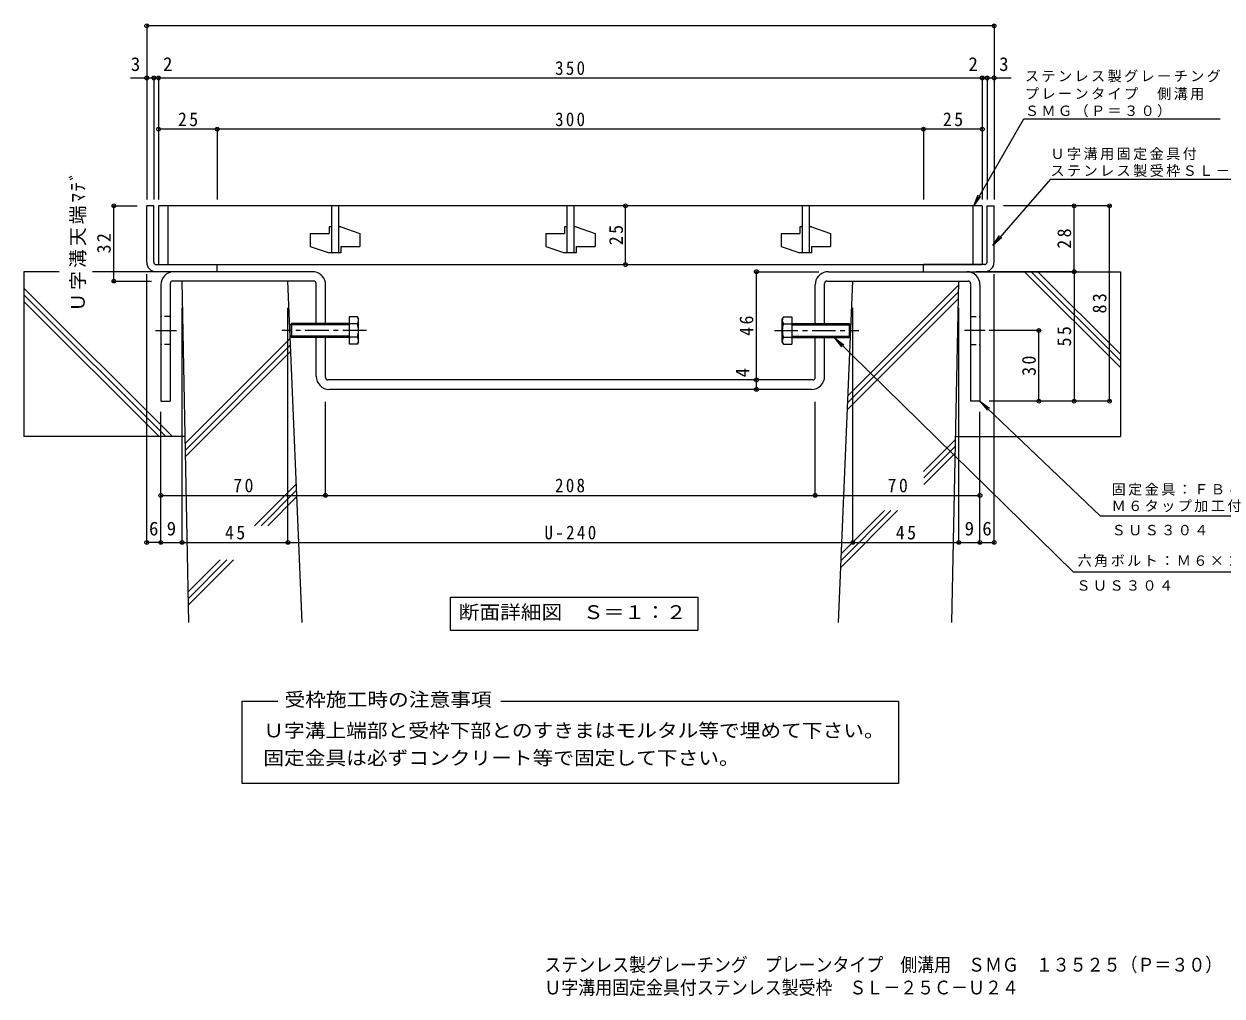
# Model space of a CAD drawing. Units: millimetres, scale not verified. Extents: x -315 to 2695, y -388 to 312.
# Drawn here: x -315 to 194, y -388 to 25 of the extents above; entities that cross this region are included whole.
import ezdxf
from ezdxf.enums import TextEntityAlignment as Align

# ---------------------------------------------------------------- set-up
doc = ezdxf.new("R2010")
doc.units = ezdxf.units.MM
doc.header["$LTSCALE"] = 2
doc.header["$PDMODE"] = 32
doc.header["$PDSIZE"] = 1.6
doc.linetypes.add('CHAIN1', pattern=[8, 5, -1, 1, -1])
doc.linetypes.add('DASHED1', pattern=[1.8, 1.2, -0.6])
doc.layers.add('D-0', color=2, linetype='Continuous')
for name, color, linetype, lineweight in [('D-1', 2, 'Continuous', 9), ('D-2', 3, 'Continuous', 9), ('D-4', 7, 'Continuous', 9), ('D-5', 7, 'Continuous', 9), ('D-6', 6, 'Continuous', 9), ('D-8', 3, 'Continuous', 9), ('D-A', 2, 'Continuous', 9)]:
    doc.layers.add(name, color=color, linetype=linetype, lineweight=lineweight)
doc.styles.add('ＭＳ ゴシック', font='')
doc.styles.get('ＭＳ ゴシック').set_extended_font_data('MS Gothic')

msp = doc.modelspace()

# ---------------------------------------------------------------- linework, layer by layer
at = {"layer": 'D-1'}
for p, q in [((-262.738, -76.463), (-262.738, -52.463)), ((-259.738, -52.463), (-262.738, -52.463)), ((-259.738, -76.463), (-259.738, -52.463)), ((94.262, -76.463), (94.262, -52.463)), ((94.262, -52.463), (97.262, -52.463)), ((97.262, -76.463), (97.262, -52.463)), ((-258.738, -80.463), (-259.738, -80.463)), ((-258.738, -77.463), (-232.738, -77.463)), ((-232.738, -80.463), (-258.738, -80.463)), ((-232.738, -80.463), (-232.738, -77.463)), ((93.262, -77.463), (67.262, -77.463)), ((67.262, -80.463), (67.262, -77.463)), ((67.262, -80.463), (93.262, -80.463)), ((93.262, -80.463), (94.262, -80.463))]:
    msp.add_line(p, q, dxfattribs=at)
for centre, radius, start, end in [((-258.738, -76.463), 4, 180, 270), ((-258.738, -76.463), 1, 180, 270), ((93.262, -76.463), 1, 270, 0), ((93.262, -76.463), 4, 270, 0)]:
    msp.add_arc(centre, radius, start, end, dxfattribs=at)
at = {"layer": 'D-2'}
for p, q in [((-257.738, -52.463), (-257.738, -77.463)), ((92.262, -52.463), (-257.738, -52.463)), ((-253.738, -52.463), (-253.738, -77.463)), ((-184.238, -52.463), (-184.238, -72.463)), ((-181.238, -52.463), (-181.238, -72.463)), ((-84.238, -52.463), (-84.238, -72.463)), ((-81.238, -52.463), (-81.238, -72.463)), ((15.762, -52.463), (15.762, -72.463)), ((18.762, -52.463), (18.762, -72.463)), ((88.262, -52.463), (88.262, -77.463)), ((92.262, -52.463), (92.262, -77.463)), ((-193.238, -64.213), (-193.238, -69.713)), ((-193.238, -64.213), (-185.238, -64.213)), ((-185.238, -61.463), (-185.238, -64.213)), ((-184.238, -61.463), (-185.238, -61.463)), ((-180.238, -61.463), (-181.238, -61.463)), ((-180.238, -61.463), (-172.238, -64.213)), ((-172.238, -64.213), (-172.238, -69.713)), ((-93.238, -64.213), (-93.238, -69.713)), ((-93.238, -64.213), (-85.238, -64.213)), ((-85.238, -61.463), (-85.238, -64.213)), ((-84.238, -61.463), (-85.238, -61.463)), ((-80.238, -61.463), (-81.238, -61.463)), ((-80.238, -61.463), (-72.238, -64.213)), ((-72.238, -64.213), (-72.238, -69.713)), ((6.762, -64.213), (6.762, -69.713)), ((6.762, -64.213), (14.762, -64.213)), ((14.762, -61.463), (14.762, -64.213)), ((15.762, -61.463), (14.762, -61.463)), ((19.762, -61.463), (18.762, -61.463)), ((19.762, -61.463), (27.762, -64.213)), ((27.762, -64.213), (27.762, -69.713)), ((-193.238, -69.713), (-185.238, -72.463)), ((-180.238, -69.713), (-180.238, -72.463)), ((-180.238, -69.713), (-172.238, -69.713)), ((-93.238, -69.713), (-85.238, -72.463)), ((-80.238, -69.713), (-80.238, -72.463)), ((-80.238, -69.713), (-72.238, -69.713)), ((6.762, -69.713), (14.762, -72.463)), ((19.762, -69.713), (19.762, -72.463)), ((19.762, -69.713), (27.762, -69.713)), ((-180.238, -72.463), (-185.238, -72.463)), ((-80.238, -72.463), (-85.238, -72.463)), ((19.762, -72.463), (14.762, -72.463)), ((-257.738, -77.463), (92.262, -77.463))]:
    msp.add_line(p, q, dxfattribs=at)
at = {"layer": 'D-4'}
for p, q in [((-262.738, 24.555), (-262.738, -49.872)), ((97.262, 23.954), (-262.738, 23.954)), ((97.262, 24.555), (97.262, -49.872)), ((-269.635, 1.815), (-259.738, 1.815)), ((-259.738, 2.415), (-259.738, -49.872)), ((-257.738, 2.415), (-257.738, -49.872)), ((92.262, 2.415), (92.262, -49.872)), ((94.262, 2.415), (94.262, -49.872)), ((94.262, 1.815), (104.467, 1.815)), ((-232.738, -19.335), (-232.738, -49.872)), ((67.262, -19.335), (67.262, -49.872)), ((-277.338, -52.463), (-266.738, -52.463)), ((-276.738, -84.463), (-276.738, -52.463)), ((-59.352, -77.463), (-59.352, -52.463)), ((146.862, -52.463), (101.262, -52.463)), ((131.262, -80.463), (131.262, -52.463)), ((146.262, -135.463), (146.262, -52.463)), ((-4.338, -80.463), (22.862, -80.463)), ((132.541, -80.463), (89.582, -80.463)), ((131.262, -80.463), (131.262, -135.463)), ((-277.338, -84.463), (-260.761, -84.463)), ((-262.738, -196.063), (-262.738, -81.463)), ((97.262, -196.063), (97.262, -81.463)), ((-247.738, -196.063), (-247.738, -95.775)), ((-202.738, -196.063), (-202.738, -95.775)), ((37.262, -196.063), (37.262, -95.775)), ((82.262, -196.063), (82.262, -95.775)), ((116.862, -105.463), (95.133, -105.463)), ((116.262, -135.463), (116.262, -105.463)), ((-186.738, -176.064), (-186.738, -135.748)), ((21.262, -176.064), (21.262, -135.748)), ((146.862, -135.463), (95.133, -135.463)), ((-256.738, -196.063), (-256.738, -140.02)), ((91.262, -196.063), (91.262, -140.02)), ((-256.738, -195.463), (-262.738, -195.463)), ((-202.738, -195.463), (37.262, -195.463)), ((91.262, -195.463), (97.262, -195.463))]:
    msp.add_line(p, q, dxfattribs=at)
for points in [[(-259.738, 1.815), (-257.738, 1.815), (92.262, 1.815), (94.262, 1.815)], [(92.262, -19.935), (67.262, -19.935), (-232.738, -19.935), (-257.738, -19.935)], [(-3.738, -130.463), (-3.738, -126.463), (-3.738, -80.463)], [(-256.738, -175.464), (-186.738, -175.464), (21.262, -175.464), (91.262, -175.464)], [(-256.738, -195.463), (-247.738, -195.463), (-202.738, -195.463)], [(37.262, -195.463), (82.262, -195.463), (91.262, -195.463)]]:
    msp.add_lwpolyline(points, dxfattribs=at)
for p in [(-262.738, 23.954), (97.262, 23.954), (-262.738, 1.815), (-259.738, 1.815), (-257.738, 1.815), (92.262, 1.815), (94.262, 1.815), (97.262, 1.815), (-257.738, -19.935), (-232.738, -19.935), (67.262, -19.935), (92.262, -19.935), (-276.738, -52.463), (-59.352, -52.463), (131.262, -52.463), (146.262, -52.463), (-59.352, -77.463), (-3.738, -80.463), (131.262, -80.463), (-276.738, -84.463), (116.262, -105.463), (-3.738, -126.463), (-3.738, -130.463), (116.262, -135.463), (131.262, -135.463), (146.262, -135.463), (-256.738, -175.464), (-186.738, -175.464), (21.262, -175.464), (91.262, -175.464), (-262.738, -195.463), (-256.738, -195.463), (-247.738, -195.463), (-202.738, -195.463), (37.262, -195.463), (82.262, -195.463), (91.262, -195.463), (97.262, -195.463)]:
    msp.add_point(p, dxfattribs=at)
at = {"layer": 'D-5'}
for p, q in [((88.602, -52.463), (109.887, -15.596)), ((109.887, -15.596), (193.269, -15.596)), ((121.218, -41.198), (96.754, -69.307)), ((121.218, -41.198), (246.505, -41.198)), ((88.602, -52.463), (90.515, -47.844)), ((88.602, -52.463), (91.646, -48.496)), ((96.754, -69.307), (99.516, -65.139)), ((96.754, -69.307), (100.5, -65.996)), ((29.38, -108.463), (32.463, -112.399)), ((91.262, -135.463), (94.398, -139.357)), ((223.202, -184.285), (142.429, -184.285)), ((130.809, -207.896), (210.579, -207.896)), ((-133.808, -218.773), (-28.608, -218.773)), ((-133.808, -218.773), (-133.808, -232.773)), ((-28.608, -218.773), (-28.608, -232.773)), ((-133.808, -232.773), (-28.608, -232.773)), ((-222.196, -262.915), (-206.979, -262.915)), ((-222.196, -297.837), (-222.196, -262.915)), ((-112.266, -262.915), (56.72, -262.915)), ((56.72, -262.915), (56.72, -297.837)), ((56.72, -297.837), (-222.196, -297.837))]:
    msp.add_line(p, q, dxfattribs=at)
for points in [[(130.809, -207.896), (29.38, -108.463), (33.377, -111.467)], [(142.429, -184.285), (91.262, -135.463), (95.299, -138.413)]]:
    msp.add_lwpolyline(points, dxfattribs=at)
at = {"layer": 'D-6'}
for p, q in [((-314.884, -80.463), (-314.884, -150.463)), ((-299.929, -80.463), (-314.884, -80.463)), ((-248.738, -80.463), (-285.789, -80.463)), ((150.942, -121.177), (110.228, -80.463)), ((150.942, -118.349), (113.056, -80.463)), ((150.942, -115.52), (115.885, -80.463)), ((-244.838, -229.463), (-247.738, -84.463)), ((31.221, -229.463), (37.262, -84.463)), ((35.237, -133.078), (82.23, -86.085)), ((37.262, -84.463), (82.262, -84.463)), ((79.362, -229.463), (82.262, -84.463)), ((-251.841, -150.463), (-314.884, -87.421)), ((-254.67, -150.463), (-314.884, -90.249)), ((35.114, -136.029), (82.172, -88.971)), ((-257.498, -150.463), (-314.884, -93.077)), ((34.991, -138.981), (82.114, -91.857)), ((-246.358, -153.461), (-201.723, -108.826)), ((-246.302, -156.234), (-201.61, -111.541)), ((-246.247, -159.007), (-201.496, -114.256)), ((-246.418, -150.463), (-314.884, -150.463)), ((67.33, -165.278), (80.918, -151.69)), ((80.942, -150.463), (150.942, -150.463)), ((67.402, -168.035), (80.86, -154.576)), ((67.402, -170.863), (80.802, -157.462)), ((-216.974, -188.37), (-199.151, -170.547)), ((-214.146, -188.37), (-199.038, -173.263)), ((-211.317, -188.37), (-198.925, -175.978)), ((32.195, -206.069), (56.295, -181.97)), ((32.318, -203.118), (53.466, -181.97)), ((32.441, -200.167), (50.638, -181.97)), ((-245.097, -216.494), (-231.5, -202.897)), ((-245.042, -219.267), (-228.672, -202.897)), ((-244.986, -222.039), (-225.844, -202.897))]:
    msp.add_line(p, q, dxfattribs=at)
for points in [[(83.262, -80.463), (150.942, -80.463), (150.942, -150.463)], [(-196.696, -229.463), (-202.738, -84.463), (-247.738, -84.463)]]:
    msp.add_lwpolyline(points, dxfattribs=at)
at = {"layer": 'D-8'}
for p, q in [((-192.338, -80.463), (-251.138, -80.463)), ((26.862, -80.463), (85.662, -80.463)), ((-256.738, -86.063), (-256.738, -135.463)), ((-252.738, -85.463), (-252.738, -135.463)), ((-191.738, -84.463), (-251.738, -84.463)), ((-190.738, -102.463), (-190.738, -85.463)), ((-186.738, -102.463), (-186.738, -86.063)), ((21.262, -102.463), (21.262, -86.063)), ((25.262, -102.463), (25.262, -85.463)), ((26.262, -84.463), (86.262, -84.463)), ((87.262, -85.463), (87.262, -135.463)), ((91.262, -86.063), (91.262, -135.463)), ((-190.738, -124.863), (-190.738, -108.463)), ((-186.738, -125.463), (-186.738, -108.463)), ((21.262, -125.463), (21.262, -108.463)), ((25.262, -124.863), (25.262, -108.463)), ((20.262, -126.463), (-185.738, -126.463)), ((19.662, -130.463), (-185.138, -130.463)), ((-256.738, -135.463), (-252.738, -135.463)), ((91.262, -135.463), (87.262, -135.463))]:
    msp.add_line(p, q, dxfattribs=at)
at = {"layer": 'D-8', "linetype": 'DASHED1'}
for p, q in [((-252.738, -99.463), (-256.738, -99.463)), ((87.262, -99.463), (91.262, -99.463)), ((-252.738, -111.463), (-256.738, -111.463)), ((87.262, -111.463), (91.262, -111.463))]:
    msp.add_line(p, q, dxfattribs=at)
at = {"layer": 'D-8', "linetype": 'CHAIN1'}
for p, q in [((-258.937, -105.463), (-250.107, -105.463)), ((93.462, -105.463), (84.632, -105.463))]:
    msp.add_line(p, q, dxfattribs=at)
at = {"layer": 'D-8'}
for centre, radius, start, end in [((-251.138, -86.063), 5.6, 90, 180), ((-192.338, -86.063), 5.6, 79.6124, 90), ((-192.338, -86.063), 5.6, 0, 79.6124), ((26.862, -86.063), 5.6, 100.38759, 180), ((26.862, -86.063), 5.6, 90, 100.38759), ((85.662, -86.063), 5.6, 0, 90), ((-251.738, -85.463), 1, 90, 180), ((-191.738, -85.463), 1, 0, 90), ((26.262, -85.463), 1, 90, 180), ((86.262, -85.463), 1, 0, 90), ((-185.138, -124.863), 5.6, 180, 270), ((-185.738, -125.463), 1, 180, 270), ((19.662, -124.863), 5.6, 270, 0), ((20.262, -125.463), 1, 270, 0)]:
    msp.add_arc(centre, radius, start, end, dxfattribs=at)
at = {"layer": 'D-A'}
for p, q in [((-176.76, -99.689), (-176.76, -111.236)), ((-173.207, -99.689), (-176.76, -99.689)), ((-173.207, -99.689), (-172.76, -100.463)), ((-172.76, -110.463), (-172.76, -100.463)), ((7.731, -99.689), (7.285, -100.463)), ((7.285, -110.463), (7.285, -100.463)), ((7.731, -99.689), (11.285, -99.689)), ((11.285, -99.689), (11.285, -111.236)), ((-201.76, -103.004), (-201.219, -102.463)), ((-201.76, -107.921), (-201.76, -103.004)), ((-176.76, -103.004), (-201.76, -103.004)), ((-201.219, -102.463), (-201.219, -108.463)), ((-176.76, -102.463), (-201.219, -102.463)), ((-173.207, -102.576), (-176.76, -102.576)), ((7.731, -102.576), (11.285, -102.576)), ((11.285, -102.463), (35.743, -102.463)), ((11.285, -103.004), (36.285, -103.004)), ((35.743, -102.463), (35.743, -108.463)), ((36.285, -103.004), (35.743, -102.463)), ((36.285, -107.921), (36.285, -103.004)), ((-201.76, -107.921), (-201.219, -108.463)), ((-176.76, -107.921), (-201.76, -107.921)), ((-176.76, -108.463), (-201.219, -108.463)), ((-173.207, -108.35), (-176.76, -108.35)), ((-173.207, -111.236), (-176.76, -111.236)), ((-172.76, -110.463), (-173.207, -111.236)), ((7.285, -110.463), (7.731, -111.236)), ((7.731, -108.35), (11.285, -108.35)), ((7.731, -111.236), (11.285, -111.236)), ((11.285, -107.921), (36.285, -107.921)), ((11.285, -108.463), (35.743, -108.463)), ((36.285, -107.921), (35.743, -108.463))]:
    msp.add_line(p, q, dxfattribs=at)
at = {"layer": 'D-A', "linetype": 'CHAIN1'}
for p, q in [((-169.399, -105.463), (-205.293, -105.463)), ((3.924, -105.463), (39.818, -105.463))]:
    msp.add_line(p, q, dxfattribs=at)
at = {"layer": 'D-A'}
for centre, radius, start, end in [((-176.158, -101.393), 3.408, 4.38425, 29.99998), ((-175.607, -101.043), 2.848, 327.42444, 358.1913), ((10.682, -101.393), 3.408, 150, 175.61575), ((10.131, -101.043), 2.848, 181.80869, 212.57555), ((-182.314, -105.463), 9.553, 342.41203, 17.58795), ((16.838, -105.463), 9.553, 162.41203, 197.58795), ((-175.607, -109.883), 2.848, 1.80869, 32.57555), ((-176.158, -109.533), 3.408, 329.99998, 355.61574), ((10.682, -109.533), 3.408, 184.38426, 210), ((10.131, -109.883), 2.848, 147.42445, 178.19131)]:
    msp.add_arc(centre, radius, start, end, dxfattribs=at)

# ---------------------------------------------------------------- texts
at = {"layer": 'D-0', "style": 'ＭＳ ゴシック', "width": 0.9}
msp.add_text('Ｕ字溝用固定金具付ステンレス製受枠\u3000ＳＬ－２５Ｃ－Ｕ２４', height=5.865, dxfattribs=at).set_placement((-93.803, -389.217), align=Align.BOTTOM_LEFT)
at = {"layer": 'D-4', "color": 2, "style": 'ＭＳ ゴシック'}
for s, p in [('3', (-269.487, 3.015)), ('2', (-255.805, 3.015)), ('2', (86.388, 3.015)), ('3', (99.412, 3.015)), ('6', (-261.738, -194.263)), ('9', (-254.238, -194.263)), ('9', (84.762, -194.263)), ('6', (92.262, -194.263))]:
    msp.add_text(s, height=5.865, dxfattribs=at).set_placement(p, align=Align.BOTTOM_LEFT)
msp.add_text('4', height=5.865, rotation=90, dxfattribs=at).set_placement((-4.938, -125.359), align=Align.BOTTOM_LEFT)
at = {"layer": 'D-4', "color": 2, "char_height": 5.865, "attachment_point": 7, "style": 'ＭＳ ゴシック'}
for s, insert in [('\\T1.27;\\W0.9;350', (-89.238, 3.015)), ('\\T1.27;\\W0.95;25', (-249.488, -18.735)), ('\\T1.27;\\W0.9;300', (-89.238, -18.735)), ('\\T1.27;\\W0.95;25', (75.512, -18.735)), ('\\T1.27;\\W0.95;70', (-225.988, -174.264)), ('\\T1.27;\\W0.9;208', (-89.238, -174.264)), ('\\T1.27;\\W0.95;70', (52.012, -174.264)), ('\\T1.28;\\W0.9;U-240', (-93.738, -194.263)), ('\\T1.27;\\W0.95;45', (-229.488, -194.263)), ('\\T1.27;\\W0.95;45', (55.512, -194.263))]:
    msp.add_mtext(s, dxfattribs=dict(at, insert=insert))
at = {"layer": 'D-4', "color": 2, "char_height": 5.865, "attachment_point": 7, "rotation": 90, "style": 'ＭＳ ゴシック'}
for s, insert in [('\\T1.16;Ｕ字溝天端ﾏﾃﾞ', (-288.421, -97.463)), ('\\T1.27;\\W0.95;25', (-60.352, -69.213)), ('\\T1.27;\\W0.95;32', (-277.938, -72.713)), ('\\T1.27;\\W0.95;28', (130.062, -70.713)), ('\\T1.27;\\W0.95;83', (145.062, -98.213)), ('\\T1.27;\\W0.95;46', (-4.938, -107.713)), ('\\T1.27;\\W0.95;55', (130.062, -112.213)), ('\\T1.27;\\W0.95;30', (115.062, -124.713))]:
    msp.add_mtext(s, dxfattribs=dict(at, insert=insert))
at = {"layer": 'D-5', "color": 2, "style": 'ＭＳ ゴシック'}
for s, width, p in [('断面詳細図\u3000Ｓ＝１：２', 1.1, (-130.208, -229.773)), ('受枠施工時の注意事項', 1.1, (-204.202, -266.884)), ('Ｕ字溝上端部と受枠下部とのすきまはモルタル等で埋めて下さい。', 1.1, (-213.202, -280.024)), ('固定金具は必ずコンクリート等で固定して下さい。', 1.1, (-213.202, -291.685)), ('ステンレス製グレーチング\u3000プレーンタイプ\u3000側溝用\u3000ＳＭＧ\u3000１３５２５（Ｐ＝３０）', 0.9, (-93.803, -379.526))]:
    msp.add_text(s, height=5.865, dxfattribs=dict(at, width=width)).set_placement(p, align=Align.BOTTOM_LEFT)
at = {"layer": 'D-5', "char_height": 4.399, "attachment_point": 7, "style": 'ＭＳ ゴシック'}
for s, insert in [('\\T1.17;ステンレス製グレーチング', (110.369, -0.071)), ('\\T1.17;プレーンタイプ\u3000側溝用', (110.369, -7.564)), ('\\T1.17;ＳＭＧ（Ｐ＝３０）', (110.369, -14.892)), ('\\T1.17;Ｕ字溝用固定金具付', (121.223, -33.097)), ('\\T1.17;ステンレス製受枠ＳＬ－２５Ｃ－Ｕ２４', (121.223, -40.247)), ('\\T1.17;固定金具：ＦＢ４×３２', (147.202, -175.618)), ('\\T1.17;Ｍ６タップ加工付', (147.202, -182.618)), ('\\T1.17;ＳＵＳ３０４', (147.202, -192.505)), ('\\T1.17;六角ボルト：Ｍ６×２５', (132.757, -205.896)), ('\\T1.17;ＳＵＳ３０４', (132.236, -216.029))]:
    msp.add_mtext(s, dxfattribs=dict(at, insert=insert))

doc.saveas('drawing.dxf')
